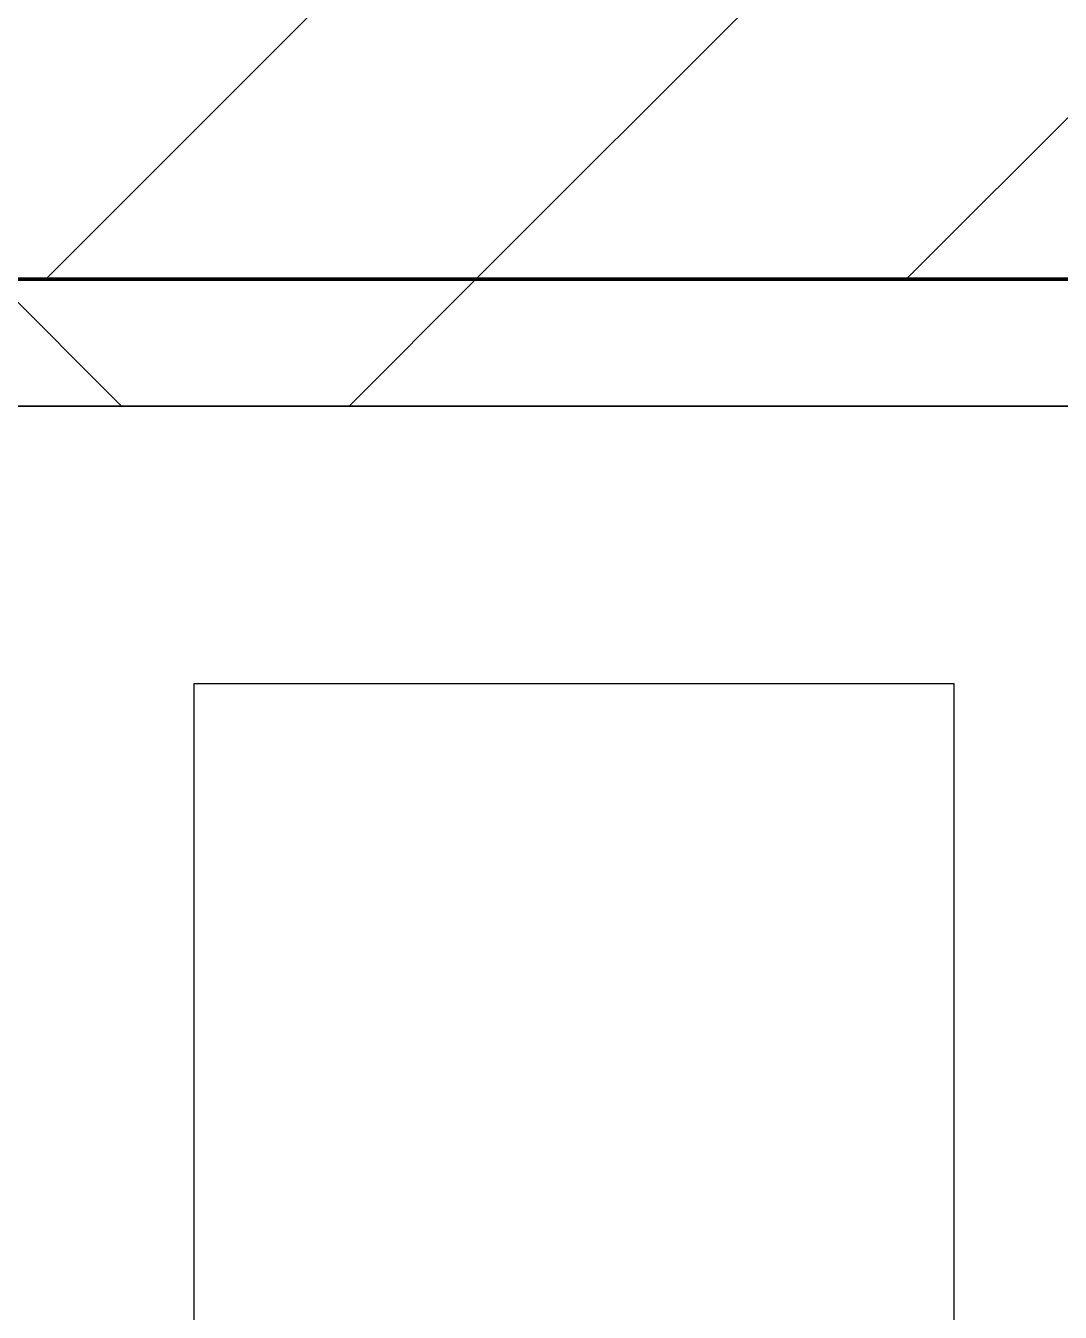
# Model space of a CAD drawing. Header units: millimetres. Extents: x -794868 to -715506, y -16735 to 22434.
# Drawn here: x -732999 to -732591, y 7537 to 8044 of the extents above; entities that cross this region are included whole.
import ezdxf
from ezdxf.xclip import XClip

# ---------------------------------------------------------------- set-up
doc = ezdxf.new("R2010")
doc.units = ezdxf.units.MM
doc.header["$XCLIPFRAME"] = 0
doc.layers.add('000 - WIPEOUT', color=250, linetype='Continuous')
doc.layers.add('A11_ALU.SOLID SHEET', color=2, linetype='Continuous')
for name, color, linetype, lineweight in [('A-GLAZ-CURT', 2, 'Continuous', 9), ('A-WALL', 5, 'Continuous', 35), ('A-WALL-FNSH', 2, 'Continuous', 35), ('A-WALL-PATT', 1, 'Continuous', 35)]:
    doc.layers.add(name, color=color, linetype=linetype, lineweight=lineweight)

# ---------------------------------------------------------------- blocks, each defined once
blk = doc.blocks.new('PPLS-PP19_Custom Tile Pattern - Custom Tile Pattern-V53-4262-01 ENLARGED UPPER PLATFORM LEVEL - REFLECTED CEILING PLAN - SHEET 3')
at = {"layer": 'A-GLAZ-CURT'}
for p, q in [((-300, 0), (300, 0)), ((300, 0), (-300, 0)), ((195.99, 0), (213.31, 0)), ((213.31, 0), (195.99, 0)), ((230.06, 0), (300, 0)), ((-300, -50), (300, -50)), ((300, -50), (-300, -50))]:
    blk.add_line(p, q, dxfattribs=at)
for points, knots in [([(-300, 0), (-284.65, 0), (-236.57, 0), (-174.61, 0), (-129.95, 0), (-110.8, 0), (-99.5, 0), (-91.46, 0)], [-5323.127839, -5323.127839, -5323.127839, -5323.127839, -4502.809032, -2700.551212, -1002.059161, -460.363443, 0, 0, 0, 0]), ([(-126.5, 0), (-122.44, 0), (-108.71, 0), (-86.68, 0), (-63.44, 0), (-54.4, 0), (-48.53, 0), (-30.79, 0), (-18.03, 0), (8.61, 0), (15.02, 0), (22.91, 0), (31, 0), (39.04, 0), (51.19, 0), (58.74, 0), (61.34, 0), (61.45, 0)], [-5231.017328, -5231.017328, -5231.017328, -5231.017328, -4994.692869, -4542.524482, -4008.285538, -3689.699207, -3546.54457, -3315.260113, -2864.387349, -2439.246196, -2084.094819, -1956.422387, -1818.904206, -1645.594513, -1443.202566, -1228.752106, -1120.932285, -1120.932285, -1120.932285, -1120.932285]), ([(-125.15, 0), (-124.93, 0), (-121.96, 0), (-113.01, 0), (-98.9, 0), (-85.29, 0), (-71.67, 0), (-65.93, 0), (-65.07, 0)], [-3362.7396, -3362.7396, -3362.7396, -3362.7396, -3342.215224, -3074.362186, -2902.289527, -2605.247022, -2322.099534, -2241.8264, -2241.8264, -2241.8264, -2241.8264]), ([(-36.33, 0), (-36.43, 0), (-37.27, 0), (-45.02, 0), (-46.13, 0), (-60.59, 0), (-81.23, 0), (-99.51, 0), (-114.02, 0), (-117.28, 0), (-118.78, 0)], [-1855.773136, -1855.773136, -1855.773136, -1855.773136, -1810.870157, -1672.078046, -1405.135169, -1060.00838, -740.068933, -229.489605, -116.330425, 0, 0, 0, 0]), ([(-29.28, 0), (-32.95, 0), (-41.24, 0), (-56.24, 0), (-75.59, 0), (-94, 0), (-112.01, 0), (-114.94, 0), (-115.63, 0)], [-2055.389816, -2055.389816, -2055.389816, -2055.389816, -1792.521578, -1466.981642, -1208.454564, -789.402658, -501.969187, -243.577221, -243.577221, -243.577221, -243.577221]), ([(-36.62, 0), (-36.62, 0), (-40.35, 0), (-44.32, 0), (-58.97, 0), (-80.41, 0), (-92.89, 0), (-97.17, 0)], [-4069.478503, -4069.478503, -4069.478503, -4069.478503, -3858.647035, -3538.256648, -2842.901703, -2193.204658, -1817.979416, -1817.979416, -1817.979416, -1817.979416]), ([(-97.17, 0), (-94, 0), (-85.85, 0), (-75.26, 0), (-68.41, 0), (-65.12, 0), (-63.63, 0)], [-3569.34011, -3569.34011, -3569.34011, -3569.34011, -3402.597032, -3144.956779, -3050.982048, -2969.237017, -2969.237017, -2969.237017, -2969.237017]), ([(-30.02, 0), (-30.86, 0), (-37.85, 0), (-53.55, 0), (-74.84, 0), (-91.51, 0), (-97.16, 0)], [-8602.117384, -8602.117384, -8602.117384, -8602.117384, -8532.293389, -8073.216054, -7508.296369, -7213.035359, -7213.035359, -7213.035359, -7213.035359]), ([(-72.93, 0), (-75.51, 0), (-82.86, 0), (-91.66, 0), (-96.62, 0)], [-19442.345229, -19442.345229, -19442.345229, -19442.345229, -18935.241197, -18379.559514, -18379.559514, -18379.559514, -18379.559514]), ([(-96.38, 0), (-95.06, 0), (-86.66, 0), (-74.02, 0), (-62.74, 0), (-60.36, 0), (-59.97, 0)], [-6332.113493, -6332.113493, -6332.113493, -6332.113493, -6236.997189, -5713.340575, -5140.470607, -5006.787413, -5006.787413, -5006.787413, -5006.787413]), ([(-96.38, 0), (-96.18, 0), (-90.91, 0), (-71.33, 0), (-42.53, 0), (-12.78, 0), (4.23, 0), (9.64, 0), (10.14, 0), (10.18, 0)], [-5115.12164, -5115.12164, -5115.12164, -5115.12164, -5103.229623, -4799.173296, -4065.652676, -3589.737505, -3285.047089, -3066.359526, -3044.715262, -3044.715262, -3044.715262, -3044.715262]), ([(-91.46, 0), (-90.09, 0), (-84.7, 0), (-77.43, 0), (-72.73, 0), (-72.64, 0), (-72.64, 0)], [-19832.387487, -19832.387487, -19832.387487, -19832.387487, -19753.885894, -19541.04734, -19478.625389, -19471.062469, -19471.062469, -19471.062469, -19471.062469]), ([(-63.96, 0), (-64.13, 0), (-72.5, 0), (-80.63, 0), (-86.16, 0)], [-2171.769325, -2171.769325, -2171.769325, -2171.769325, -2007.031671, -1681.3698, -1681.3698, -1681.3698, -1681.3698]), ([(-29.28, 0), (-34.14, 0), (-43.83, 0), (-56.37, 0), (-71.66, 0), (-77.83, 0), (-82.66, 0), (-83.28, 0), (-83.28, 0)], [-2676.196751, -2676.196751, -2676.196751, -2676.196751, -2413.671296, -2161.752162, -2006.592567, -1646.621388, -1424.436217, -1393.971743, -1393.971743, -1393.971743, -1393.971743]), ([(-83.28, 0), (-83.28, 0), (-82.91, 0), (-76.14, 0), (-62.97, 0), (-48.14, 0), (-36.49, 0), (-33.66, 0), (-30.41, 0), (-29.48, 0)], [-1393.4169, -1393.4169, -1393.4169, -1393.4169, -1353.722004, -1274.333717, -1073.56893, -651.549973, -296.515819, -83.513472, -19.56534, -19.56534, -19.56534, -19.56534]), ([(-66.39, 0), (-66.39, 0), (-63.63, 0), (-53.63, 0), (-34.53, 0), (-29.9, 0), (-29.25, 0)], [-2493.31794, -2493.31794, -2493.31794, -2493.31794, -2315.303971, -1809.437387, -963.711516, -676.329498, -676.329498, -676.329498, -676.329498]), ([(31.18, 0), (25.97, 0), (11.99, 0), (-16.92, 0), (-47.42, 0), (-65.77, 0), (-66.37, 0), (-66.38, 0)], [-4496.803627, -4496.803627, -4496.803627, -4496.803627, -4222.080604, -3745.412743, -2981.410125, -2542.574734, -2498.224237, -2498.224237, -2498.224237, -2498.224237]), ([(-63.63, 0), (-61.49, 0), (-57.39, 0), (-54.49, 0), (-45.2, 0), (-40.79, 0), (-40.46, 0), (-40.44, 0)], [-2969.237017, -2969.237017, -2969.237017, -2969.237017, -2851.217951, -2734.127174, -2474.780881, -2410.990208, -2350.645972, -2350.645972, -2350.645972, -2350.645972]), ([(-58.83, 0), (-58.37, 0), (-57.29, 0), (-54.23, 0), (-46.33, 0), (-42.62, 0), (-41.76, 0)], [-4859.52896, -4859.52896, -4859.52896, -4859.52896, -4680.891996, -4469.85053, -4321.566175, -4270.495146, -4270.495146, -4270.495146, -4270.495146]), ([(-51.83, 0), (-51.83, 0), (-51.78, 0), (-47.4, 0), (-46.01, 0), (-40.22, 0), (-36.78, 0)], [-632.814994, -632.814994, -632.814994, -632.814994, -627.965721, -508.377888, -260.442412, 0, 0, 0, 0]), ([(76.63, 0), (74.8, 0), (67.65, 0), (53.52, 0), (37, 0), (24.07, 0), (12.82, 0), (-2.9, 0), (-20.62, 0), (-32.81, 0), (-44.85, 0), (-51.43, 0), (-51.79, 0)], [-3095.572228, -3095.572228, -3095.572228, -3095.572228, -2950.589685, -2634.532728, -2313.748533, -2106.613311, -1925.670641, -1617.263037, -1290.787923, -1039.307308, -819.71621, -644.910881, -644.910881, -644.910881, -644.910881]), ([(-41.76, 0), (-39.9, 0), (-37.72, 0), (-36.92, 0), (-36.77, 0)], [-4270.495146, -4270.495146, -4270.495146, -4270.495146, -4161.040818, -4106.245333, -4106.245333, -4106.245333, -4106.245333]), ([(-36.78, 0), (-32.43, 0), (-19.22, 0), (8.83, 0), (43.36, 0), (70.92, 0), (82.12, 0), (83.66, 0)], [-6191.144455, -6191.144455, -6191.144455, -6191.144455, -5862.463379, -5340.621928, -4573.028122, -4094.177415, -3869.465285, -3869.465285, -3869.465285, -3869.465285]), ([(-36.29, 0), (-36.29, 0), (-34.88, 0), (-31.53, 0), (-30, 0)], [-9150.272121, -9150.272121, -9150.272121, -9150.272121, -9057.163041, -8950.851873, -8950.851873, -8950.851873, -8950.851873]), ([(30.82, 0), (29.27, 0), (20.14, 0), (3.54, 0), (-16.58, 0), (-34.76, 0), (-36.04, 0)], [-10462.034656, -10462.034656, -10462.034656, -10462.034656, -10363.088938, -9884.23066, -9424.652049, -9182.880979, -9182.880979, -9182.880979, -9182.880979]), ([(-33.34, 0), (-33.34, 0), (-32.93, 0), (-31.16, 0), (-30.52, 0)], [-2415.024266, -2415.024266, -2415.024266, -2415.024266, -2357.633367, -2323.618664, -2323.618664, -2323.618664, -2323.618664]), ([(70.61, 0), (66.16, 0), (55.8, 0), (39.61, 0), (24.74, 0), (2.64, 0), (-17.84, 0), (-30.57, 0), (-31.82, 0), (-32, 0)], [-4647.237329, -4647.237329, -4647.237329, -4647.237329, -4326.416877, -4098.545751, -3766.694881, -3333.063701, -2994.501669, -2698.150104, -2614.070998, -2614.070998, -2614.070998, -2614.070998]), ([(-30.76, 0), (-30.73, 0), (-30.54, 0), (-29.98, 0), (-29.31, 0)], [-54176.191683, -54176.191683, -54176.191683, -54176.191683, -54157.274271, -54064.50576, -54064.50576, -54064.50576, -54064.50576]), ([(-30.52, 0), (-27.11, 0), (-17.83, 0), (5.99, 0), (22.06, 0), (34.35, 0), (37.01, 0), (37.47, 0)], [-2323.618664, -2323.618664, -2323.618664, -2323.618664, -2142.497158, -1716.209403, -1206.526904, -1089.329421, -1064.991888, -1064.991888, -1064.991888, -1064.991888]), ([(-29.25, 0), (-26.93, 0), (-21.79, 0), (-15.75, 0), (-15.19, 0)], [-54061.591654, -54061.591654, -54061.591654, -54061.591654, -53749.15266, -53717.791567, -53717.791567, -53717.791567, -53717.791567]), ([(8.33, 0), (8.19, 0), (7.18, 0), (0.32, 0), (-13.89, 0), (-24.92, 0), (-29.03, 0)], [-3574.286521, -3574.286521, -3574.286521, -3574.286521, -3526.962355, -3285.499107, -2903.012179, -2680.714891, -2680.714891, -2680.714891, -2680.714891]), ([(-29.01, 0), (-28.92, 0), (-27.75, 0), (-26.95, 0), (-26.54, 0)], [-8926.824818, -8926.824818, -8926.824818, -8926.824818, -8919.836787, -8834.607043, -8834.607043, -8834.607043, -8834.607043]), ([(-28.98, 0), (-28.66, 0), (-27.39, 0), (-24.45, 0), (-22.56, 0)], [-166.548282, -166.548282, -166.548282, -166.548282, -102.06493, 0, 0, 0, 0]), ([(9.32, 0), (9.08, 0), (7.65, 0), (2.57, 0), (-12.23, 0), (-21.63, 0), (-27.88, 0), (-28.65, 0)], [-2922.926651, -2922.926651, -2922.926651, -2922.926651, -2882.788014, -2720.818881, -2518.50168, -2125.455881, -2070.406378, -2070.406378, -2070.406378, -2070.406378]), ([(-28.57, 0), (-26.93, 0), (-20.29, 0), (-11.45, 0), (2.08, 0), (13.15, 0), (21.24, 0), (24.62, 0), (24.72, 0), (24.72, 0)], [-5361.429781, -5361.429781, -5361.429781, -5361.429781, -5261.36855, -5050.479954, -4785.90057, -4596.498881, -4445.288762, -4384.376941, -4376.041937, -4376.041937, -4376.041937, -4376.041937]), ([(-13, 0), (-14.35, 0), (-17.68, 0), (-24.93, 0), (-27.83, 0), (-28.23, 0)], [-55207.591944, -55207.591944, -55207.591944, -55207.591944, -54789.006179, -54461.685999, -54405.391741, -54405.391741, -54405.391741, -54405.391741]), ([(-22.56, 0), (-20.27, 0), (-17.03, 0), (-11.36, 0), (-7.66, 0), (-6.6, 0), (-6.44, 0)], [-56468.192263, -56468.192263, -56468.192263, -56468.192263, -56344.022017, -56303.229861, -56166.290093, -56124.392176, -56124.392176, -56124.392176, -56124.392176]), ([(-15.19, 0), (-13.07, 0), (7.48, 0), (42.82, 0), (88.72, 0), (120.63, 0), (138.28, 0), (138.53, 0)], [-461.142613, -461.142613, -461.142613, -461.142613, -429.606584, -390.253598, -346.313304, -291.370682, -290.5735, -290.5735, -290.5735, -290.5735]), ([(-6.54, 0), (-6.73, 0), (-7.2, 0), (-7.6, 0), (-7.79, 0)], [-56009.792147, -56009.792147, -56009.792147, -56009.792147, -55949.290093, -55895.192118, -55895.192118, -55895.192118, -55895.192118]), ([(-2.63, 0), (-2.47, 0), (-1.22, 0), (4.92, 0), (15.97, 0), (22.54, 0), (24.49, 0)], [-226.825321, -226.825321, -226.825321, -226.825321, -220.269177, -206.416616, -198.214427, -187.717507, -187.717507, -187.717507, -187.717507]), ([(103.09, 0), (101.08, 0), (86.31, 0), (63.34, 0), (35.84, 0), (12, 0), (3.08, 0), (-1.67, 0), (-2.25, 0)], [-375.435014, -375.435014, -375.435014, -375.435014, -369.147452, -330.153101, -307.516438, -285.83788, -246.234814, -234.646884, -234.646884, -234.646884, -234.646884]), ([(24.69, 0), (24.54, 0), (20.99, 0), (15.48, 0), (10.8, 0), (9.63, 0)], [-4368.572414, -4368.572414, -4368.572414, -4368.572414, -4306.476363, -4080.000647, -3772.857994, -3772.857994, -3772.857994, -3772.857994]), ([(18.16, 0), (19.15, 0), (24.25, 0), (25.66, 0), (26.12, 0)], [-5700.113719, -5700.113719, -5700.113719, -5700.113719, -5554.232259, -5302.431367, -5302.431367, -5302.431367, -5302.431367]), ([(38.23, 0), (35.44, 0), (28.56, 0), (20.67, 0), (18.85, 0), (18.16, 0)], [-6261.547629, -6261.547629, -6261.547629, -6261.547629, -6135.05769, -5972.647715, -5832.674503, -5832.674503, -5832.674503, -5832.674503]), ([(27.44, 0), (27.9, 0), (29.54, 0), (34.37, 0), (37.76, 0), (38.56, 0)], [-5037.309798, -5037.309798, -5037.309798, -5037.309798, -4887.603822, -4705.298446, -4650.301219, -4650.301219, -4650.301219, -4650.301219]), ([(27.89, 0), (29.09, 0), (31.91, 0), (36.63, 0), (38.56, 0)], [-147.777612, -147.777612, -147.777612, -147.777612, -135.792042, -128.662888, -128.662888, -128.662888, -128.662888]), ([(53.18, 0), (53.06, 0), (52.22, 0), (44.99, 0), (36.46, 0), (30.82, 0)], [-622.740158, -622.740158, -622.740158, -622.740158, -566.066452, -360.610861, 0, 0, 0, 0]), ([(136.44, 0), (121.66, 0), (86.93, 0), (51.16, 0), (31.18, 0)], [-106.750556, -106.750556, -106.750556, -106.750556, -59.610984, 0, 0, 0, 0]), ([(105.98, 0), (105.65, 0), (94.22, 0), (76.86, 0), (57.82, 0), (46.51, 0), (41.18, 0), (36.02, 0), (35.54, 0), (35.54, 0)], [-403.157171, -403.157171, -403.157171, -403.157171, -401.860199, -357.622665, -341.267687, -334.000314, -326.15566, -319.318397, -317.489778, -317.489778, -317.489778, -317.489778]), ([(36.29, 0), (37.77, 0), (48.82, 0), (64.79, 0), (87.15, 0), (101.5, 0), (106.46, 0)], [-314.598523, -314.598523, -314.598523, -314.598523, -305.899624, -287.17622, -249.500363, -226.039875, -226.039875, -226.039875, -226.039875]), ([(38.59, 0), (41.29, 0), (46.8, 0), (57.76, 0), (64.47, 0), (72.74, 0), (75.22, 0), (76.03, 0), (76.21, 0)], [-1045.07784, -1045.07784, -1045.07784, -1045.07784, -901.315459, -753.071572, -495.328968, -421.953223, -334.951786, -290.452333, -290.452333, -290.452333, -290.452333]), ([(105.68, 0), (104.73, 0), (101.39, 0), (92.38, 0), (85.59, 0), (74.4, 0), (62.26, 0), (51.85, 0), (45.57, 0), (39.64, 0), (38.62, 0)], [-7805.49088, -7805.49088, -7805.49088, -7805.49088, -7723.759874, -7531.75727, -7135.649961, -6924.452779, -6738.82075, -6548.303034, -6314.283804, -6267.570409, -6267.570409, -6267.570409, -6267.570409]), ([(39.03, 0), (43.27, 0), (54.65, 0), (71.67, 0), (84.83, 0), (86.01, 0), (92.51, 0), (94.33, 0)], [-4639.627446, -4639.627446, -4639.627446, -4639.627446, -4353.683244, -3960.84581, -3759.045785, -3336.541051, -2783.776468, -2783.776468, -2783.776468, -2783.776468]), ([(39.27, 0), (41.84, 0), (50.98, 0), (71.92, 0), (100.57, 0), (116.36, 0), (128.63, 0), (128.95, 0)], [-127.807664, -127.807664, -127.807664, -127.807664, -118.513713, -97.899267, -63.759246, -39.050993, -35.895543, -35.895543, -35.895543, -35.895543]), ([(61.47, 0), (61.47, 0), (61.21, 0), (54.61, 0), (53.71, 0), (53.56, 0)], [-1113.311073, -1113.311073, -1113.311073, -1113.311073, -1096.402191, -891.204116, -747.28819, -747.28819, -747.28819, -747.28819]), ([(76.22, 0), (75.58, 0), (73.64, 0), (71.05, 0), (70.61, 0)], [-193.634889, -193.634889, -193.634889, -193.634889, -31.537676, 0, 0, 0, 0]), ([(94.4, 0), (94.4, 0), (94.64, 0), (99.11, 0), (108.97, 0), (120.79, 0), (139.94, 0), (163.31, 0), (185.23, 0), (193.62, 0), (194.69, 0), (194.79, 0)], [-2348.345796, -2348.345796, -2348.345796, -2348.345796, -2310.419338, -2233.599744, -2052.234781, -1843.028543, -1530.39897, -1095.004608, -529.74427, -295.064701, -265.121568, -265.121568, -265.121568, -265.121568]), ([(105.26, 0), (105.52, 0), (111.01, 0), (112.65, 0), (113.59, 0)], [-8920.561005, -8920.561005, -8920.561005, -8920.561005, -8814.835624, -8577.462505, -8577.462505, -8577.462505, -8577.462505]), ([(157.9, 0), (156.77, 0), (151.67, 0), (143.29, 0), (134.04, 0), (126.24, 0), (118.6, 0), (114.23, 0), (111.98, 0), (106.46, 0), (105.88, 0)], [-10292.955006, -10292.955006, -10292.955006, -10292.955006, -10098.273015, -9847.788484, -9677.714971, -9567.007022, -9453.21225, -9220.200448, -9012.77275, -8966.157302, -8966.157302, -8966.157302, -8966.157302]), ([(106.47, 0), (113.08, 0), (126.38, 0), (132.42, 0), (134.6, 0)], [-226.025193, -226.025193, -226.025193, -226.025193, -194.761443, -152.241002, -152.241002, -152.241002, -152.241002]), ([(168.37, 0), (167.68, 0), (162.47, 0), (147.24, 0), (120.13, 0), (106.48, 0)], [-543.375029, -543.375029, -543.375029, -543.375029, -530.793311, -458.593899, -403.826088, -403.826088, -403.826088, -403.826088]), ([(114.39, 0), (114.2, 0), (112.61, 0), (109.62, 0), (106.5, 0)], [-8148.58938, -8148.58938, -8148.58938, -8148.58938, -8105.191388, -7829.425088, -7829.425088, -7829.425088, -7829.425088]), ([(129.02, 0), (129.02, 0), (124.41, 0), (122.35, 0), (115.9, 0), (110.41, 0), (106.86, 0)], [-35.386604, -35.386604, -35.386604, -35.386604, -31.430235, -22.807238, -15.488593, -3.99399, -3.99399, -3.99399, -3.99399]), ([(128.58, 0), (128.8, 0), (130.16, 0), (139.26, 0), (152.67, 0), (161.24, 0), (162.19, 0), (162.75, 0)], [-633.326174, -633.326174, -633.326174, -633.326174, -627.736123, -618.981161, -602.094757, -592.980799, -581.414464, -581.414464, -581.414464, -581.414464]), ([(137.1, 0), (136, 0), (133.64, 0), (129.87, 0), (129.11, 0)], [-670.405967, -670.405967, -670.405967, -670.405967, -651.020627, -640.742133, -640.742133, -640.742133, -640.742133]), ([(193.8, 0), (193.33, 0), (190.11, 0), (183.13, 0), (171, 0), (161.95, 0), (161.28, 0), (158.35, 0), (157.85, 0), (157.77, 0)], [-11665.349007, -11665.349007, -11665.349007, -11665.349007, -11565.880756, -11105.624034, -10839.086983, -10768.332124, -10666.779182, -10580.760289, -10550.278881, -10550.278881, -10550.278881, -10550.278881]), ([(300, 0), (286.53, 0), (254.22, 0), (207.11, 0), (177.41, 0), (159.34, 0), (158.33, 0), (158.3, 0)], [-285.253232, -285.253232, -285.253232, -285.253232, -244.693688, -187.987675, -143.776725, -129.632772, -123.352749, -123.352749, -123.352749, -123.352749]), ([(159.07, 0), (159.13, 0), (160.84, 0), (165.21, 0), (174.15, 0), (185.98, 0), (208.82, 0), (219.42, 0), (230.06, 0)], [-115.643202, -115.643202, -115.643202, -115.643202, -114.681583, -87.660824, -65.295536, -41.623857, -24.459831, 0, 0, 0, 0]), ([(162.75, 0), (165.4, 0), (170.91, 0), (172.61, 0), (172.61, 0)], [-111.264224, -111.264224, -111.264224, -111.264224, -56.742688, -19.085662, -19.085662, -19.085662, -19.085662]), ([(247.1, 0), (246.76, 0), (245.04, 0), (238.34, 0), (226.56, 0), (221.1, 0), (200.27, 0), (182.99, 0), (174.27, 0), (169.67, 0), (168.99, 0)], [-9649.085549, -9649.085549, -9649.085549, -9649.085549, -9581.591397, -9406.094246, -9221.510254, -9016.44624, -8717.832359, -8253.978395, -8152.463617, -8069.855175, -8069.855175, -8069.855175, -8069.855175]), ([(215.22, 0), (214.62, 0), (210.55, 0), (203.98, 0), (187.54, 0), (175.3, 0), (169.49, 0)], [-203.825446, -203.825446, -203.825446, -203.825446, -198.527383, -184.406837, -162.427601, -142.916156, -142.916156, -142.916156, -142.916156]), ([(171.51, 0), (176.48, 0), (193.23, 0), (201.73, 0), (208.81, 0), (213.9, 0), (241.96, 0), (266.73, 0), (281.71, 0), (291.71, 0), (296.52, 0), (297.86, 0), (298.09, 0)], [-7971.819559, -7971.819559, -7971.819559, -7971.819559, -7784.112253, -7606.717214, -7289.299508, -7042.621073, -6582.165592, -6068.460911, -5766.029927, -5566.724884, -5280.360606, -5199.253518, -5199.253518, -5199.253518, -5199.253518]), ([(172.07, 0), (177.66, 0), (187.87, 0), (201.08, 0), (207.47, 0), (213.96, 0), (215.11, 0)], [-255.364076, -255.364076, -255.364076, -255.364076, -237.955587, -223.92608, -215.862851, -208.75215, -208.75215, -208.75215, -208.75215]), ([(242.22, 0), (236.41, 0), (226.4, 0), (219.94, 0), (219.02, 0)], [-11503.138296, -11503.138296, -11503.138296, -11503.138296, -11162.864862, -10856.732305, -10856.732305, -10856.732305, -10856.732305]), ([(219.9, 0), (220.86, 0), (226.86, 0), (237.07, 0), (242.24, 0)], [-10670.940496, -10670.940496, -10670.940496, -10670.940496, -10511.382485, -10030.030539, -10030.030539, -10030.030539, -10030.030539]), ([(300, 0), (288.22, 0), (268.61, 0), (249.23, 0), (242.41, 0)], [-12528.858583, -12528.858583, -12528.858583, -12528.858583, -11905.454923, -11507.003635, -11507.003635, -11507.003635, -11507.003635]), ([(242.54, 0), (243.55, 0), (245.31, 0), (246.54, 0), (246.96, 0)], [-10020.669166, -10020.669166, -10020.669166, -10020.669166, -9925.173265, -9834.877357, -9834.877357, -9834.877357, -9834.877357]), ([(284.76, 0), (284.76, 0), (285.09, 0), (287.47, 0), (293.59, 0), (297.76, 0), (300, 0)], [-4110.630118, -4110.630118, -4110.630118, -4110.630118, -4053.389046, -3959.664717, -3862.421465, -3746.95702, -3746.95702, -3746.95702, -3746.95702]), ([(297.38, 0), (295.84, 0), (291.62, 0), (285.38, 0), (284.87, 0)], [-4803.172655, -4803.172655, -4803.172655, -4803.172655, -4358.271401, -4143.037883, -4143.037883, -4143.037883, -4143.037883])]:
    blk.add_open_spline(points, degree=3, knots=knots, dxfattribs=at)
for points in [[(-86.16, 0), (-89.73, 0), (-93.35, 0), (-97.08, 0)], [(-39.84, 0), (-39.08, 0), (-38.11, 0), (-37.36, 0)], [(-26.75, 0), (-27.27, 0), (-28.1, 0), (-29.11, 0)], [(24.49, 0), (25.23, 0), (25.72, 0), (26.04, 0)], [(80.35, 0), (79.57, 0), (78.27, 0), (76.63, 0)], [(84.06, 0), (83.48, 0), (82.41, 0), (81.72, 0)], [(106.48, 0), (105.36, 0), (104.23, 0), (103.09, 0)], [(168.74, 0), (168.74, 0), (169.81, 0), (171.51, 0)], [(195.11, 0), (194.91, 0), (194.44, 0), (193.8, 0)]]:
    blk.add_open_spline(points, degree=3, dxfattribs=at)
blk = doc.blocks.new('PPLS-PP19_Custom Tile Pattern - Custom Tile Pattern-V54-4262-01 ENLARGED UPPER PLATFORM LEVEL - REFLECTED CEILING PLAN - SHEET 3')
at = {"layer": 'A-GLAZ-CURT'}
for p, q in [((-300, 0), (300, 0)), ((300, 0), (-300, 0)), ((-293.07, 0), (-275.75, 0)), ((-275.75, 0), (-293.07, 0)), ((-300, -50), (300, -50)), ((300, -50), (-300, -50))]:
    blk.add_line(p, q, dxfattribs=at)
at = {"layer": 'A-GLAZ-CURT', "flags": 128}
for points in [[(-300, 0), (-291.56, 0), (-283.3, 0), (-275.2, 0), (-267.26, 0), (-259.45, 0), (-251.77, 0), (-244.2, 0), (-236.74, 0), (-229.36, 0), (-222.06, 0)], [(-222.63, 0), (-229.72, 0), (-236.97, 0), (-244.39, 0), (-251.96, 0), (-259.67, 0), (-267.51, 0), (-275.48, 0), (-283.55, 0), (-291.73, 0), (-300, 0)]]:
    blk.add_lwpolyline(points, dxfattribs=at)
at = {"layer": 'A-GLAZ-CURT'}
for points, knots in [([(-300, 0), (-284.65, 0), (-236.57, 0), (-174.61, 0), (-129.95, 0), (-110.8, 0), (-99.5, 0), (-91.46, 0)], [-5323.127839, -5323.127839, -5323.127839, -5323.127839, -4502.809032, -2700.551212, -1002.059161, -460.363443, 0, 0, 0, 0]), ([(-86.78, 0), (-99.82, 0), (-136.3, 0), (-202.69, 0), (-262.56, 0), (-294.48, 0), (-300, 0)], [-18766.980307, -18766.980307, -18766.980307, -18766.980307, -17136.203329, -15131.813646, -13729.592194, -13439.944408, -13439.944408, -13439.944408, -13439.944408])]:
    blk.add_open_spline(points, degree=3, knots=knots, dxfattribs=at)
blk = doc.blocks.new('*U685')
at = {"layer": 'A-GLAZ-CURT', "rotation": 180}
for name, p in [('PPLS-PP19_Custom Tile Pattern - Custom Tile Pattern-V54-4262-01 ENLARGED UPPER PLATFORM LEVEL - REFLECTED CEILING PLAN - SHEET 3', (11400, 4315)), ('PPLS-PP19_Custom Tile Pattern - Custom Tile Pattern-V53-4262-01 ENLARGED UPPER PLATFORM LEVEL - REFLECTED CEILING PLAN - SHEET 3', (12000, 4315))]:
    blk.add_blockref(name, p, dxfattribs=at)
blk = doc.blocks.new('*U1030')
at = {"color": 3}
blk.add_wipeout([(-225, -3450), (225, -3450), (225, -3750), (-225, -3750)], dxfattribs=at).dxf.layer = '000 - WIPEOUT'
at = {"layer": 'A11_ALU.SOLID SHEET', "color": 0, "linetype": 'ByBlock'}
blk.add_lwpolyline([(-225, -3750), (225, -3750), (225, -3450), (-225, -3450)], close=True, dxfattribs=at)
blk = doc.blocks.new('*U2281')
blk.add_lwpolyline([(-1246.65, 550), (17930.33, 550), (17930.33, 4315), (-1246.65, 4315)], close=True)
at = {"layer": 'A11_ALU.SOLID SHEET', "color": 0, "linetype": 'ByBlock', "rotation": 90}
blk.add_blockref('*U1030', (8300, 3980.5), dxfattribs=at)

msp = doc.modelspace()

# ---------------------------------------------------------------- block references
at = {"layer": 'A11_ALU.SOLID SHEET'}
ref = msp.add_blockref('*U2281', (-744682.37, 3579.02), dxfattribs=at)
XClip(ref).set_block_clipping_path([(-45801.3280238605, -9620.0077451947), (23704.0078937773, 10334.9999958097)])

# ---------------------------------------------------------------- next in the draw order: hatches: boundary and pattern name
at = {"layer": 'A-WALL-PATT', "lineweight": 9}
h = msp.add_hatch(dxfattribs=at)
h.set_pattern_fill('FP_2', color=256, style=0, pattern_type=2)
h.set_pattern_definition([(45, (0, 0), (-84.852814, 84.852814), [])])
h.paths.add_polyline_path([(-726702.04, 7944.02), (-726702.04, 8144.02), (-745928.95, 8144.02), (-745928.95, 7944.02), (-741941.23, 7944.02), (-741939.02, 7948.97), (-741927.94, 7944.02), (-737141.23, 7944.02), (-737139.02, 7948.97), (-737127.94, 7944.02), (-727494.49, 7944.02)])
h = msp.add_hatch(dxfattribs=at)
h.set_pattern_fill('FP_3', color=256, style=0, pattern_type=2)
h.set_pattern_definition([(45, (0, 0), (-212.13203, 212.13203), []), (135, (0, 0), (-212.13203, -212.13203), [])])
h.paths.add_polyline_path([(-726752.04, 7894.02), (-726702.04, 7894.02), (-726702.04, 7944.02), (-737127.94, 7944.02), (-737091.55, 7927.76), (-737089.44, 7931.09), (-737082.37, 7934.02), (-737075.3, 7931.09), (-737072.37, 7924.02), (-737072.37, 7919.2), (-737016.03, 7894.02), (-727494.49, 7894.02)])
h.paths.add_polyline_path([(-737675.94, 7894.02), (-737126.34, 7894.02), (-737157.37, 7907.88), (-737141.23, 7944.02), (-741927.94, 7944.02), (-741891.55, 7927.76), (-741889.44, 7931.09), (-741882.37, 7934.02), (-741875.3, 7931.09), (-741872.37, 7924.02), (-741872.37, 7919.2), (-741816.03, 7894.02), (-737811.69, 7894.02)])
h.paths.add_polyline_path([(-742087.9, 7894.02), (-741926.34, 7894.02), (-741957.37, 7907.88), (-741941.23, 7944.02), (-745928.95, 7944.02), (-745928.95, 7894.02), (-742155.77, 7894.02)])

# ---------------------------------------------------------------- next in the draw order: linework, layer by layer
at = {"layer": 'A-WALL', "color": 7, "lineweight": 70}
for p, q in [((-726702.04, 7944.02), (-735982.37, 7944.02)), ((-735982.37, 7944.02), (-726702.04, 7944.02))]:
    msp.add_line(p, q, dxfattribs=at)
at = {"layer": 'A-WALL-FNSH', "color": 250}
msp.add_line((-726752.04, 7894.02), (-735982.37, 7894.02), dxfattribs=at)

# ---------------------------------------------------------------- next in the draw order: block references
msp.add_blockref('*U685', (-744682.37, 3579.02))

doc.saveas('drawing.dxf')
